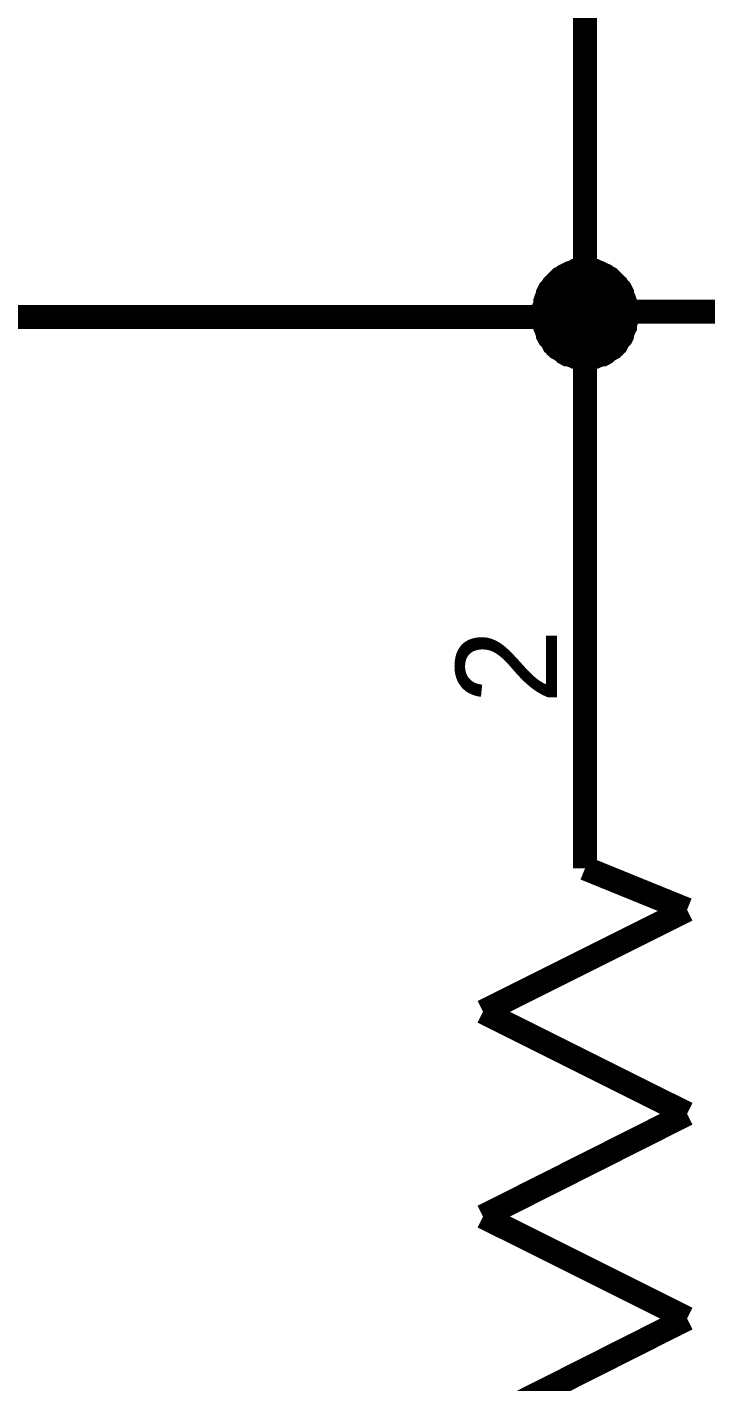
# Model space of a CAD drawing. Header units: millimetres. Extents: x 0 to 800, y 0 to 567.
# Drawn here: x 70.84 to 79.26, y 514.64 to 531.46 of the extents above; entities that cross this region are included whole.
import ezdxf

# ---------------------------------------------------------------- set-up
doc = ezdxf.new("R2010")
doc.units = ezdxf.units.MM
doc.layers.add('Sheet', color=255, linetype='Continuous')

msp = doc.modelspace()

# ---------------------------------------------------------------- linework, layer by layer
at = {"layer": 'Sheet'}
for points, const_width in [([(45.728, 542.319), (47.946, 542.319), (47.946, 542.341), (66.481, 542.341), (66.481, 527.861), (77.759, 527.861)], 0.3), ([(77.759, 534.39), (77.759, 529.316)], 0.3), ([(77.759, 526.091), (77.759, 527.861), (77.759, 527.928), (77.759, 529.316)], 0.3), ([(77.255, 527.928), (77.255, 527.95), (77.255, 527.984), (77.266, 528.006), (77.266, 528.029), (77.266, 528.051), (77.277, 528.085), (77.288, 528.107), (77.3, 528.129), (77.3, 528.152), (77.311, 528.174), (77.322, 528.197), (77.344, 528.219), (77.356, 528.23), (77.367, 528.253), (77.389, 528.275), (77.4, 528.286), (77.423, 528.308), (77.434, 528.32), (77.456, 528.342), (77.479, 528.353), (77.501, 528.364), (77.512, 528.376), (77.535, 528.387), (77.557, 528.398), (77.58, 528.409), (77.613, 528.42), (77.636, 528.432), (77.658, 528.432), (77.68, 528.432), (77.703, 528.443), (77.736, 528.443), (77.759, 528.443)], 0.3), ([(77.255, 527.928), (77.255, 527.95), (77.255, 527.984), (77.266, 528.006), (77.266, 528.029), (77.266, 528.051), (77.277, 528.085), (77.288, 528.107), (77.3, 528.129), (77.3, 528.152), (77.311, 528.174), (77.322, 528.197), (77.344, 528.219), (77.356, 528.23), (77.367, 528.253), (77.389, 528.275), (77.4, 528.286), (77.423, 528.308), (77.434, 528.32), (77.456, 528.342), (77.479, 528.353), (77.501, 528.364), (77.512, 528.376), (77.535, 528.387), (77.557, 528.398), (77.58, 528.409), (77.613, 528.42), (77.636, 528.432), (77.658, 528.432), (77.68, 528.432), (77.703, 528.443), (77.736, 528.443), (77.759, 528.443)], 0.3), ([(77.255, 527.928), (77.255, 527.95), (77.255, 527.984), (77.266, 528.006), (77.266, 528.029), (77.266, 528.051), (77.277, 528.085), (77.288, 528.107), (77.3, 528.129), (77.3, 528.152), (77.311, 528.174), (77.322, 528.197), (77.344, 528.219), (77.356, 528.23), (77.367, 528.253), (77.389, 528.275), (77.4, 528.286), (77.423, 528.308), (77.434, 528.32), (77.456, 528.342), (77.479, 528.353), (77.501, 528.364), (77.512, 528.376), (77.535, 528.387), (77.557, 528.398), (77.58, 528.409), (77.613, 528.42), (77.636, 528.432), (77.658, 528.432), (77.68, 528.432), (77.703, 528.443), (77.736, 528.443), (77.759, 528.443)], 0.3), ([(77.255, 527.928), (77.255, 527.95), (77.255, 527.984), (77.266, 528.006), (77.266, 528.029), (77.266, 528.051), (77.277, 528.085), (77.288, 528.107), (77.3, 528.129), (77.3, 528.152), (77.311, 528.174), (77.322, 528.197), (77.344, 528.219), (77.356, 528.23), (77.367, 528.253), (77.389, 528.275), (77.4, 528.286), (77.423, 528.308), (77.434, 528.32), (77.456, 528.342), (77.479, 528.353), (77.501, 528.364), (77.512, 528.376), (77.535, 528.387), (77.557, 528.398), (77.58, 528.409), (77.613, 528.42), (77.636, 528.432), (77.658, 528.432), (77.68, 528.432), (77.703, 528.443), (77.736, 528.443), (77.759, 528.443)], 0.3), ([(77.759, 528.443), (77.759, 528.443)], 0.3), ([(77.759, 528.443), (77.781, 528.443), (77.815, 528.443), (77.837, 528.432), (77.86, 528.432), (77.882, 528.432), (77.904, 528.42), (77.938, 528.409), (77.96, 528.398), (77.983, 528.387), (78.005, 528.376), (78.016, 528.364), (78.039, 528.353), (78.061, 528.342), (78.084, 528.32), (78.095, 528.308), (78.117, 528.286), (78.128, 528.275), (78.151, 528.253), (78.162, 528.23), (78.173, 528.219), (78.196, 528.197), (78.207, 528.174), (78.218, 528.152), (78.218, 528.129), (78.229, 528.107), (78.24, 528.085), (78.252, 528.051), (78.252, 528.029), (78.252, 528.006), (78.263, 527.984), (78.263, 527.95), (78.263, 527.928)], 0.3), ([(77.759, 528.443), (77.759, 528.443)], 0.3), ([(77.759, 528.443), (77.781, 528.443), (77.815, 528.443), (77.837, 528.432), (77.86, 528.432), (77.882, 528.432), (77.904, 528.42), (77.938, 528.409), (77.96, 528.398), (77.983, 528.387), (78.005, 528.376), (78.016, 528.364), (78.039, 528.353), (78.061, 528.342), (78.084, 528.32), (78.095, 528.308), (78.117, 528.286), (78.128, 528.275), (78.151, 528.253), (78.162, 528.23), (78.173, 528.219), (78.196, 528.197), (78.207, 528.174), (78.218, 528.152), (78.218, 528.129), (78.229, 528.107), (78.24, 528.085), (78.252, 528.051), (78.252, 528.029), (78.252, 528.006), (78.263, 527.984), (78.263, 527.95), (78.263, 527.928)], 0.3), ([(77.759, 528.443), (77.759, 528.443)], 0.3), ([(77.759, 528.443), (77.781, 528.443), (77.815, 528.443), (77.837, 528.432), (77.86, 528.432), (77.882, 528.432), (77.904, 528.42), (77.938, 528.409), (77.96, 528.398), (77.983, 528.387), (78.005, 528.376), (78.016, 528.364), (78.039, 528.353), (78.061, 528.342), (78.084, 528.32), (78.095, 528.308), (78.117, 528.286), (78.128, 528.275), (78.151, 528.253), (78.162, 528.23), (78.173, 528.219), (78.196, 528.197), (78.207, 528.174), (78.218, 528.152), (78.218, 528.129), (78.229, 528.107), (78.24, 528.085), (78.252, 528.051), (78.252, 528.029), (78.252, 528.006), (78.263, 527.984), (78.263, 527.95), (78.263, 527.928)], 0.3), ([(77.759, 528.443), (77.759, 528.443)], 0.3), ([(77.759, 528.443), (77.781, 528.443), (77.815, 528.443), (77.837, 528.432), (77.86, 528.432), (77.882, 528.432), (77.904, 528.42), (77.938, 528.409), (77.96, 528.398), (77.983, 528.387), (78.005, 528.376), (78.016, 528.364), (78.039, 528.353), (78.061, 528.342), (78.084, 528.32), (78.095, 528.308), (78.117, 528.286), (78.128, 528.275), (78.151, 528.253), (78.162, 528.23), (78.173, 528.219), (78.196, 528.197), (78.207, 528.174), (78.218, 528.152), (78.218, 528.129), (78.229, 528.107), (78.24, 528.085), (78.252, 528.051), (78.252, 528.029), (78.252, 528.006), (78.263, 527.984), (78.263, 527.95), (78.263, 527.928)], 0.3), ([(77.255, 527.861), (77.255, 527.883), (77.255, 527.917), (77.266, 527.939), (77.266, 527.961), (77.266, 527.984), (77.277, 528.017), (77.288, 528.04), (77.3, 528.062), (77.3, 528.085), (77.311, 528.107), (77.322, 528.129), (77.344, 528.152), (77.356, 528.163), (77.367, 528.185), (77.389, 528.208), (77.4, 528.219), (77.423, 528.241), (77.434, 528.253), (77.456, 528.275), (77.479, 528.286), (77.501, 528.297), (77.512, 528.308), (77.535, 528.32), (77.557, 528.331), (77.58, 528.342), (77.613, 528.353), (77.636, 528.364), (77.658, 528.364), (77.68, 528.364), (77.703, 528.376), (77.736, 528.376), (77.759, 528.376)], 0.3), ([(77.255, 527.861), (77.255, 527.883), (77.255, 527.917), (77.266, 527.939), (77.266, 527.961), (77.266, 527.984), (77.277, 528.017), (77.288, 528.04), (77.3, 528.062), (77.3, 528.085), (77.311, 528.107), (77.322, 528.129), (77.344, 528.152), (77.356, 528.163), (77.367, 528.185), (77.389, 528.208), (77.4, 528.219), (77.423, 528.241), (77.434, 528.253), (77.456, 528.275), (77.479, 528.286), (77.501, 528.297), (77.512, 528.308), (77.535, 528.32), (77.557, 528.331), (77.58, 528.342), (77.613, 528.353), (77.636, 528.364), (77.658, 528.364), (77.68, 528.364), (77.703, 528.376), (77.736, 528.376), (77.759, 528.376)], 0.3), ([(77.255, 527.861), (77.255, 527.883), (77.255, 527.917), (77.266, 527.939), (77.266, 527.961), (77.266, 527.984), (77.277, 528.017), (77.288, 528.04), (77.3, 528.062), (77.3, 528.085), (77.311, 528.107), (77.322, 528.129), (77.344, 528.152), (77.356, 528.163), (77.367, 528.185), (77.389, 528.208), (77.4, 528.219), (77.423, 528.241), (77.434, 528.253), (77.456, 528.275), (77.479, 528.286), (77.501, 528.297), (77.512, 528.308), (77.535, 528.32), (77.557, 528.331), (77.58, 528.342), (77.613, 528.353), (77.636, 528.364), (77.658, 528.364), (77.68, 528.364), (77.703, 528.376), (77.736, 528.376), (77.759, 528.376)], 0.3), ([(77.255, 527.861), (77.255, 527.883), (77.255, 527.917), (77.266, 527.939), (77.266, 527.961), (77.266, 527.984), (77.277, 528.017), (77.288, 528.04), (77.3, 528.062), (77.3, 528.085), (77.311, 528.107), (77.322, 528.129), (77.344, 528.152), (77.356, 528.163), (77.367, 528.185), (77.389, 528.208), (77.4, 528.219), (77.423, 528.241), (77.434, 528.253), (77.456, 528.275), (77.479, 528.286), (77.501, 528.297), (77.512, 528.308), (77.535, 528.32), (77.557, 528.331), (77.58, 528.342), (77.613, 528.353), (77.636, 528.364), (77.658, 528.364), (77.68, 528.364), (77.703, 528.376), (77.736, 528.376), (77.759, 528.376)], 0.3), ([(77.255, 527.928), (77.255, 527.95), (77.255, 527.984), (77.266, 528.006), (77.266, 528.029), (77.266, 528.051), (77.277, 528.085), (77.288, 528.107), (77.3, 528.129), (77.3, 528.152), (77.311, 528.174), (77.322, 528.197), (77.344, 528.219), (77.356, 528.23), (77.367, 528.253), (77.389, 528.275), (77.4, 528.286), (77.423, 528.308), (77.434, 528.32), (77.456, 528.342), (77.479, 528.353), (77.501, 528.364), (77.512, 528.376), (77.535, 528.387), (77.557, 528.398), (77.58, 528.409), (77.613, 528.42), (77.636, 528.432), (77.658, 528.432), (77.68, 528.432), (77.703, 528.443), (77.736, 528.443), (77.759, 528.443)], 0.0991), ([(77.255, 527.928), (77.255, 527.95), (77.255, 527.984), (77.266, 528.006), (77.266, 528.029), (77.266, 528.051), (77.277, 528.085), (77.288, 528.107), (77.3, 528.129), (77.3, 528.152), (77.311, 528.174), (77.322, 528.197), (77.344, 528.219), (77.356, 528.23), (77.367, 528.253), (77.389, 528.275), (77.4, 528.286), (77.423, 528.308), (77.434, 528.32), (77.456, 528.342), (77.479, 528.353), (77.501, 528.364), (77.512, 528.376), (77.535, 528.387), (77.557, 528.398), (77.58, 528.409), (77.613, 528.42), (77.636, 528.432), (77.658, 528.432), (77.68, 528.432), (77.703, 528.443), (77.736, 528.443), (77.759, 528.443)], 0.0991), ([(77.255, 527.928), (77.255, 527.95), (77.255, 527.984), (77.266, 528.006), (77.266, 528.029), (77.266, 528.051), (77.277, 528.085), (77.288, 528.107), (77.3, 528.129), (77.3, 528.152), (77.311, 528.174), (77.322, 528.197), (77.344, 528.219), (77.356, 528.23), (77.367, 528.253), (77.389, 528.275), (77.4, 528.286), (77.423, 528.308), (77.434, 528.32), (77.456, 528.342), (77.479, 528.353), (77.501, 528.364), (77.512, 528.376), (77.535, 528.387), (77.557, 528.398), (77.58, 528.409), (77.613, 528.42), (77.636, 528.432), (77.658, 528.432), (77.68, 528.432), (77.703, 528.443), (77.736, 528.443), (77.759, 528.443)], 0.0991), ([(77.255, 527.928), (77.255, 527.95), (77.255, 527.984), (77.266, 528.006), (77.266, 528.029), (77.266, 528.051), (77.277, 528.085), (77.288, 528.107), (77.3, 528.129), (77.3, 528.152), (77.311, 528.174), (77.322, 528.197), (77.344, 528.219), (77.356, 528.23), (77.367, 528.253), (77.389, 528.275), (77.4, 528.286), (77.423, 528.308), (77.434, 528.32), (77.456, 528.342), (77.479, 528.353), (77.501, 528.364), (77.512, 528.376), (77.535, 528.387), (77.557, 528.398), (77.58, 528.409), (77.613, 528.42), (77.636, 528.432), (77.658, 528.432), (77.68, 528.432), (77.703, 528.443), (77.736, 528.443), (77.759, 528.443)], 0.0991), ([(77.255, 527.861), (77.255, 527.883), (77.255, 527.917), (77.266, 527.939), (77.266, 527.961), (77.266, 527.984), (77.277, 528.017), (77.288, 528.04), (77.3, 528.062), (77.3, 528.085), (77.311, 528.107), (77.322, 528.129), (77.344, 528.152), (77.356, 528.163), (77.367, 528.185), (77.389, 528.208), (77.4, 528.219), (77.423, 528.241), (77.434, 528.253), (77.456, 528.275), (77.479, 528.286), (77.501, 528.297), (77.512, 528.308), (77.535, 528.32), (77.557, 528.331), (77.58, 528.342), (77.613, 528.353), (77.636, 528.364), (77.658, 528.364), (77.68, 528.364), (77.703, 528.376), (77.736, 528.376), (77.759, 528.376)], 0.0991), ([(77.255, 527.861), (77.255, 527.883), (77.255, 527.917), (77.266, 527.939), (77.266, 527.961), (77.266, 527.984), (77.277, 528.017), (77.288, 528.04), (77.3, 528.062), (77.3, 528.085), (77.311, 528.107), (77.322, 528.129), (77.344, 528.152), (77.356, 528.163), (77.367, 528.185), (77.389, 528.208), (77.4, 528.219), (77.423, 528.241), (77.434, 528.253), (77.456, 528.275), (77.479, 528.286), (77.501, 528.297), (77.512, 528.308), (77.535, 528.32), (77.557, 528.331), (77.58, 528.342), (77.613, 528.353), (77.636, 528.364), (77.658, 528.364), (77.68, 528.364), (77.703, 528.376), (77.736, 528.376), (77.759, 528.376)], 0.0991), ([(77.255, 527.861), (77.255, 527.883), (77.255, 527.917), (77.266, 527.939), (77.266, 527.961), (77.266, 527.984), (77.277, 528.017), (77.288, 528.04), (77.3, 528.062), (77.3, 528.085), (77.311, 528.107), (77.322, 528.129), (77.344, 528.152), (77.356, 528.163), (77.367, 528.185), (77.389, 528.208), (77.4, 528.219), (77.423, 528.241), (77.434, 528.253), (77.456, 528.275), (77.479, 528.286), (77.501, 528.297), (77.512, 528.308), (77.535, 528.32), (77.557, 528.331), (77.58, 528.342), (77.613, 528.353), (77.636, 528.364), (77.658, 528.364), (77.68, 528.364), (77.703, 528.376), (77.736, 528.376), (77.759, 528.376)], 0.0991), ([(77.255, 527.861), (77.255, 527.883), (77.255, 527.917), (77.266, 527.939), (77.266, 527.961), (77.266, 527.984), (77.277, 528.017), (77.288, 528.04), (77.3, 528.062), (77.3, 528.085), (77.311, 528.107), (77.322, 528.129), (77.344, 528.152), (77.356, 528.163), (77.367, 528.185), (77.389, 528.208), (77.4, 528.219), (77.423, 528.241), (77.434, 528.253), (77.456, 528.275), (77.479, 528.286), (77.501, 528.297), (77.512, 528.308), (77.535, 528.32), (77.557, 528.331), (77.58, 528.342), (77.613, 528.353), (77.636, 528.364), (77.658, 528.364), (77.68, 528.364), (77.703, 528.376), (77.736, 528.376), (77.759, 528.376)], 0.0991), ([(77.759, 528.376), (77.759, 528.376)], 0.3), ([(77.759, 528.376), (77.781, 528.376), (77.815, 528.376), (77.837, 528.364), (77.86, 528.364), (77.882, 528.364), (77.904, 528.353), (77.938, 528.342), (77.96, 528.331), (77.983, 528.32), (78.005, 528.308), (78.016, 528.297), (78.039, 528.286), (78.061, 528.275), (78.084, 528.253), (78.095, 528.241), (78.117, 528.219), (78.128, 528.208), (78.151, 528.185), (78.162, 528.163), (78.173, 528.152), (78.196, 528.129), (78.207, 528.107), (78.218, 528.085), (78.218, 528.062), (78.229, 528.04), (78.24, 528.017), (78.252, 527.984), (78.252, 527.961), (78.252, 527.939), (78.263, 527.917), (78.263, 527.883), (78.263, 527.861)], 0.3), ([(77.759, 528.376), (77.759, 528.376)], 0.3), ([(77.759, 528.376), (77.781, 528.376), (77.815, 528.376), (77.837, 528.364), (77.86, 528.364), (77.882, 528.364), (77.904, 528.353), (77.938, 528.342), (77.96, 528.331), (77.983, 528.32), (78.005, 528.308), (78.016, 528.297), (78.039, 528.286), (78.061, 528.275), (78.084, 528.253), (78.095, 528.241), (78.117, 528.219), (78.128, 528.208), (78.151, 528.185), (78.162, 528.163), (78.173, 528.152), (78.196, 528.129), (78.207, 528.107), (78.218, 528.085), (78.218, 528.062), (78.229, 528.04), (78.24, 528.017), (78.252, 527.984), (78.252, 527.961), (78.252, 527.939), (78.263, 527.917), (78.263, 527.883), (78.263, 527.861)], 0.3), ([(77.759, 528.376), (77.759, 528.376)], 0.3), ([(77.759, 528.376), (77.781, 528.376), (77.815, 528.376), (77.837, 528.364), (77.86, 528.364), (77.882, 528.364), (77.904, 528.353), (77.938, 528.342), (77.96, 528.331), (77.983, 528.32), (78.005, 528.308), (78.016, 528.297), (78.039, 528.286), (78.061, 528.275), (78.084, 528.253), (78.095, 528.241), (78.117, 528.219), (78.128, 528.208), (78.151, 528.185), (78.162, 528.163), (78.173, 528.152), (78.196, 528.129), (78.207, 528.107), (78.218, 528.085), (78.218, 528.062), (78.229, 528.04), (78.24, 528.017), (78.252, 527.984), (78.252, 527.961), (78.252, 527.939), (78.263, 527.917), (78.263, 527.883), (78.263, 527.861)], 0.3), ([(77.759, 528.376), (77.759, 528.376)], 0.3), ([(77.759, 528.376), (77.781, 528.376), (77.815, 528.376), (77.837, 528.364), (77.86, 528.364), (77.882, 528.364), (77.904, 528.353), (77.938, 528.342), (77.96, 528.331), (77.983, 528.32), (78.005, 528.308), (78.016, 528.297), (78.039, 528.286), (78.061, 528.275), (78.084, 528.253), (78.095, 528.241), (78.117, 528.219), (78.128, 528.208), (78.151, 528.185), (78.162, 528.163), (78.173, 528.152), (78.196, 528.129), (78.207, 528.107), (78.218, 528.085), (78.218, 528.062), (78.229, 528.04), (78.24, 528.017), (78.252, 527.984), (78.252, 527.961), (78.252, 527.939), (78.263, 527.917), (78.263, 527.883), (78.263, 527.861)], 0.3), ([(77.759, 528.443), (77.759, 528.443)], 0.0991), ([(77.759, 528.443), (77.781, 528.443), (77.815, 528.443), (77.837, 528.432), (77.86, 528.432), (77.882, 528.432), (77.904, 528.42), (77.938, 528.409), (77.96, 528.398), (77.983, 528.387), (78.005, 528.376), (78.016, 528.364), (78.039, 528.353), (78.061, 528.342), (78.084, 528.32), (78.095, 528.308), (78.117, 528.286), (78.128, 528.275), (78.151, 528.253), (78.162, 528.23), (78.173, 528.219), (78.196, 528.197), (78.207, 528.174), (78.218, 528.152), (78.218, 528.129), (78.229, 528.107), (78.24, 528.085), (78.252, 528.051), (78.252, 528.029), (78.252, 528.006), (78.263, 527.984), (78.263, 527.95), (78.263, 527.928)], 0.0991), ([(77.759, 528.443), (77.759, 528.443)], 0.0991), ([(77.759, 528.443), (77.781, 528.443), (77.815, 528.443), (77.837, 528.432), (77.86, 528.432), (77.882, 528.432), (77.904, 528.42), (77.938, 528.409), (77.96, 528.398), (77.983, 528.387), (78.005, 528.376), (78.016, 528.364), (78.039, 528.353), (78.061, 528.342), (78.084, 528.32), (78.095, 528.308), (78.117, 528.286), (78.128, 528.275), (78.151, 528.253), (78.162, 528.23), (78.173, 528.219), (78.196, 528.197), (78.207, 528.174), (78.218, 528.152), (78.218, 528.129), (78.229, 528.107), (78.24, 528.085), (78.252, 528.051), (78.252, 528.029), (78.252, 528.006), (78.263, 527.984), (78.263, 527.95), (78.263, 527.928)], 0.0991), ([(77.759, 528.443), (77.759, 528.443)], 0.0991), ([(77.759, 528.443), (77.781, 528.443), (77.815, 528.443), (77.837, 528.432), (77.86, 528.432), (77.882, 528.432), (77.904, 528.42), (77.938, 528.409), (77.96, 528.398), (77.983, 528.387), (78.005, 528.376), (78.016, 528.364), (78.039, 528.353), (78.061, 528.342), (78.084, 528.32), (78.095, 528.308), (78.117, 528.286), (78.128, 528.275), (78.151, 528.253), (78.162, 528.23), (78.173, 528.219), (78.196, 528.197), (78.207, 528.174), (78.218, 528.152), (78.218, 528.129), (78.229, 528.107), (78.24, 528.085), (78.252, 528.051), (78.252, 528.029), (78.252, 528.006), (78.263, 527.984), (78.263, 527.95), (78.263, 527.928)], 0.0991), ([(77.759, 528.443), (77.759, 528.443)], 0.0991), ([(77.759, 528.443), (77.781, 528.443), (77.815, 528.443), (77.837, 528.432), (77.86, 528.432), (77.882, 528.432), (77.904, 528.42), (77.938, 528.409), (77.96, 528.398), (77.983, 528.387), (78.005, 528.376), (78.016, 528.364), (78.039, 528.353), (78.061, 528.342), (78.084, 528.32), (78.095, 528.308), (78.117, 528.286), (78.128, 528.275), (78.151, 528.253), (78.162, 528.23), (78.173, 528.219), (78.196, 528.197), (78.207, 528.174), (78.218, 528.152), (78.218, 528.129), (78.229, 528.107), (78.24, 528.085), (78.252, 528.051), (78.252, 528.029), (78.252, 528.006), (78.263, 527.984), (78.263, 527.95), (78.263, 527.928)], 0.0991), ([(77.759, 528.376), (77.759, 528.376)], 0.0991), ([(77.759, 528.376), (77.781, 528.376), (77.815, 528.376), (77.837, 528.364), (77.86, 528.364), (77.882, 528.364), (77.904, 528.353), (77.938, 528.342), (77.96, 528.331), (77.983, 528.32), (78.005, 528.308), (78.016, 528.297), (78.039, 528.286), (78.061, 528.275), (78.084, 528.253), (78.095, 528.241), (78.117, 528.219), (78.128, 528.208), (78.151, 528.185), (78.162, 528.163), (78.173, 528.152), (78.196, 528.129), (78.207, 528.107), (78.218, 528.085), (78.218, 528.062), (78.229, 528.04), (78.24, 528.017), (78.252, 527.984), (78.252, 527.961), (78.252, 527.939), (78.263, 527.917), (78.263, 527.883), (78.263, 527.861)], 0.0991), ([(77.759, 528.376), (77.759, 528.376)], 0.0991), ([(77.759, 528.376), (77.781, 528.376), (77.815, 528.376), (77.837, 528.364), (77.86, 528.364), (77.882, 528.364), (77.904, 528.353), (77.938, 528.342), (77.96, 528.331), (77.983, 528.32), (78.005, 528.308), (78.016, 528.297), (78.039, 528.286), (78.061, 528.275), (78.084, 528.253), (78.095, 528.241), (78.117, 528.219), (78.128, 528.208), (78.151, 528.185), (78.162, 528.163), (78.173, 528.152), (78.196, 528.129), (78.207, 528.107), (78.218, 528.085), (78.218, 528.062), (78.229, 528.04), (78.24, 528.017), (78.252, 527.984), (78.252, 527.961), (78.252, 527.939), (78.263, 527.917), (78.263, 527.883), (78.263, 527.861)], 0.0991), ([(77.759, 528.376), (77.759, 528.376)], 0.0991), ([(77.759, 528.376), (77.781, 528.376), (77.815, 528.376), (77.837, 528.364), (77.86, 528.364), (77.882, 528.364), (77.904, 528.353), (77.938, 528.342), (77.96, 528.331), (77.983, 528.32), (78.005, 528.308), (78.016, 528.297), (78.039, 528.286), (78.061, 528.275), (78.084, 528.253), (78.095, 528.241), (78.117, 528.219), (78.128, 528.208), (78.151, 528.185), (78.162, 528.163), (78.173, 528.152), (78.196, 528.129), (78.207, 528.107), (78.218, 528.085), (78.218, 528.062), (78.229, 528.04), (78.24, 528.017), (78.252, 527.984), (78.252, 527.961), (78.252, 527.939), (78.263, 527.917), (78.263, 527.883), (78.263, 527.861)], 0.0991), ([(77.759, 528.376), (77.759, 528.376)], 0.0991), ([(77.759, 528.376), (77.781, 528.376), (77.815, 528.376), (77.837, 528.364), (77.86, 528.364), (77.882, 528.364), (77.904, 528.353), (77.938, 528.342), (77.96, 528.331), (77.983, 528.32), (78.005, 528.308), (78.016, 528.297), (78.039, 528.286), (78.061, 528.275), (78.084, 528.253), (78.095, 528.241), (78.117, 528.219), (78.128, 528.208), (78.151, 528.185), (78.162, 528.163), (78.173, 528.152), (78.196, 528.129), (78.207, 528.107), (78.218, 528.085), (78.218, 528.062), (78.229, 528.04), (78.24, 528.017), (78.252, 527.984), (78.252, 527.961), (78.252, 527.939), (78.263, 527.917), (78.263, 527.883), (78.263, 527.861)], 0.0991), ([(77.759, 527.424), (77.736, 527.424), (77.703, 527.424), (77.68, 527.435), (77.658, 527.435), (77.636, 527.435), (77.613, 527.446), (77.58, 527.457), (77.557, 527.469), (77.535, 527.469), (77.512, 527.48), (77.501, 527.491), (77.479, 527.513), (77.456, 527.525), (77.434, 527.536), (77.423, 527.558), (77.4, 527.569), (77.389, 527.592), (77.367, 527.603), (77.356, 527.625), (77.344, 527.648), (77.322, 527.67), (77.311, 527.681), (77.3, 527.704), (77.3, 527.726), (77.288, 527.749), (77.277, 527.782), (77.266, 527.805), (77.266, 527.827), (77.266, 527.849), (77.255, 527.872), (77.255, 527.905), (77.255, 527.928)], 0.3), ([(77.255, 527.928), (77.255, 527.928)], 0.3), ([(77.759, 527.424), (77.736, 527.424), (77.703, 527.424), (77.68, 527.435), (77.658, 527.435), (77.636, 527.435), (77.613, 527.446), (77.58, 527.457), (77.557, 527.469), (77.535, 527.469), (77.512, 527.48), (77.501, 527.491), (77.479, 527.513), (77.456, 527.525), (77.434, 527.536), (77.423, 527.558), (77.4, 527.569), (77.389, 527.592), (77.367, 527.603), (77.356, 527.625), (77.344, 527.648), (77.322, 527.67), (77.311, 527.681), (77.3, 527.704), (77.3, 527.726), (77.288, 527.749), (77.277, 527.782), (77.266, 527.805), (77.266, 527.827), (77.266, 527.849), (77.255, 527.872), (77.255, 527.905), (77.255, 527.928)], 0.3), ([(77.255, 527.928), (77.255, 527.928)], 0.3), ([(77.759, 527.424), (77.736, 527.424), (77.703, 527.424), (77.68, 527.435), (77.658, 527.435), (77.636, 527.435), (77.613, 527.446), (77.58, 527.457), (77.557, 527.469), (77.535, 527.469), (77.512, 527.48), (77.501, 527.491), (77.479, 527.513), (77.456, 527.525), (77.434, 527.536), (77.423, 527.558), (77.4, 527.569), (77.389, 527.592), (77.367, 527.603), (77.356, 527.625), (77.344, 527.648), (77.322, 527.67), (77.311, 527.681), (77.3, 527.704), (77.3, 527.726), (77.288, 527.749), (77.277, 527.782), (77.266, 527.805), (77.266, 527.827), (77.266, 527.849), (77.255, 527.872), (77.255, 527.905), (77.255, 527.928)], 0.3), ([(77.255, 527.928), (77.255, 527.928)], 0.3), ([(77.759, 527.424), (77.736, 527.424), (77.703, 527.424), (77.68, 527.435), (77.658, 527.435), (77.636, 527.435), (77.613, 527.446), (77.58, 527.457), (77.557, 527.469), (77.535, 527.469), (77.512, 527.48), (77.501, 527.491), (77.479, 527.513), (77.456, 527.525), (77.434, 527.536), (77.423, 527.558), (77.4, 527.569), (77.389, 527.592), (77.367, 527.603), (77.356, 527.625), (77.344, 527.648), (77.322, 527.67), (77.311, 527.681), (77.3, 527.704), (77.3, 527.726), (77.288, 527.749), (77.277, 527.782), (77.266, 527.805), (77.266, 527.827), (77.266, 527.849), (77.255, 527.872), (77.255, 527.905), (77.255, 527.928)], 0.3), ([(77.255, 527.928), (77.255, 527.928)], 0.3), ([(99.71, 519.147), (99.71, 519.17), (83.829, 519.17), (83.829, 527.928), (77.759, 527.928)], 0.3), ([(78.263, 527.928), (78.263, 527.905), (78.263, 527.872), (78.252, 527.849), (78.252, 527.827), (78.252, 527.805), (78.24, 527.782), (78.229, 527.749), (78.218, 527.726), (78.218, 527.704), (78.207, 527.681), (78.196, 527.67), (78.173, 527.648), (78.162, 527.625), (78.151, 527.603), (78.128, 527.592), (78.117, 527.569), (78.095, 527.558), (78.084, 527.536), (78.061, 527.525), (78.039, 527.513), (78.016, 527.491), (78.005, 527.48), (77.983, 527.469), (77.96, 527.469), (77.938, 527.457), (77.904, 527.446), (77.882, 527.435), (77.86, 527.435), (77.837, 527.435), (77.815, 527.424), (77.781, 527.424), (77.759, 527.424)], 0.3), ([(78.263, 527.928), (78.263, 527.905), (78.263, 527.872), (78.252, 527.849), (78.252, 527.827), (78.252, 527.805), (78.24, 527.782), (78.229, 527.749), (78.218, 527.726), (78.218, 527.704), (78.207, 527.681), (78.196, 527.67), (78.173, 527.648), (78.162, 527.625), (78.151, 527.603), (78.128, 527.592), (78.117, 527.569), (78.095, 527.558), (78.084, 527.536), (78.061, 527.525), (78.039, 527.513), (78.016, 527.491), (78.005, 527.48), (77.983, 527.469), (77.96, 527.469), (77.938, 527.457), (77.904, 527.446), (77.882, 527.435), (77.86, 527.435), (77.837, 527.435), (77.815, 527.424), (77.781, 527.424), (77.759, 527.424)], 0.3), ([(78.263, 527.928), (78.263, 527.905), (78.263, 527.872), (78.252, 527.849), (78.252, 527.827), (78.252, 527.805), (78.24, 527.782), (78.229, 527.749), (78.218, 527.726), (78.218, 527.704), (78.207, 527.681), (78.196, 527.67), (78.173, 527.648), (78.162, 527.625), (78.151, 527.603), (78.128, 527.592), (78.117, 527.569), (78.095, 527.558), (78.084, 527.536), (78.061, 527.525), (78.039, 527.513), (78.016, 527.491), (78.005, 527.48), (77.983, 527.469), (77.96, 527.469), (77.938, 527.457), (77.904, 527.446), (77.882, 527.435), (77.86, 527.435), (77.837, 527.435), (77.815, 527.424), (77.781, 527.424), (77.759, 527.424)], 0.3), ([(78.263, 527.928), (78.263, 527.905), (78.263, 527.872), (78.252, 527.849), (78.252, 527.827), (78.252, 527.805), (78.24, 527.782), (78.229, 527.749), (78.218, 527.726), (78.218, 527.704), (78.207, 527.681), (78.196, 527.67), (78.173, 527.648), (78.162, 527.625), (78.151, 527.603), (78.128, 527.592), (78.117, 527.569), (78.095, 527.558), (78.084, 527.536), (78.061, 527.525), (78.039, 527.513), (78.016, 527.491), (78.005, 527.48), (77.983, 527.469), (77.96, 527.469), (77.938, 527.457), (77.904, 527.446), (77.882, 527.435), (77.86, 527.435), (77.837, 527.435), (77.815, 527.424), (77.781, 527.424), (77.759, 527.424)], 0.3), ([(78.263, 527.928), (78.263, 527.928), (78.263, 527.928), (78.263, 527.928), (78.263, 527.928), (78.263, 527.928), (78.263, 527.928), (78.263, 527.928), (78.263, 527.928), (78.263, 527.928), (78.263, 527.928), (78.263, 527.928), (78.263, 527.928), (78.263, 527.928), (78.263, 527.928), (78.263, 527.928), (78.263, 527.928), (78.263, 527.928), (78.263, 527.928), (78.263, 527.928), (78.263, 527.928), (78.263, 527.928), (78.263, 527.928), (78.263, 527.928), (78.263, 527.928), (78.263, 527.928), (78.263, 527.928), (78.263, 527.928), (78.263, 527.928), (78.263, 527.928), (78.263, 527.928), (78.263, 527.928), (78.263, 527.928)], 0.3), ([(78.263, 527.928), (78.263, 527.928)], 0.3), ([(78.263, 527.928), (78.263, 527.928), (78.263, 527.928), (78.263, 527.928), (78.263, 527.928), (78.263, 527.928), (78.263, 527.928), (78.263, 527.928), (78.263, 527.928), (78.263, 527.928), (78.263, 527.928), (78.263, 527.928), (78.263, 527.928), (78.263, 527.928), (78.263, 527.928), (78.263, 527.928), (78.263, 527.928), (78.263, 527.928), (78.263, 527.928), (78.263, 527.928), (78.263, 527.928), (78.263, 527.928), (78.263, 527.928), (78.263, 527.928), (78.263, 527.928), (78.263, 527.928), (78.263, 527.928), (78.263, 527.928), (78.263, 527.928), (78.263, 527.928), (78.263, 527.928), (78.263, 527.928), (78.263, 527.928)], 0.3), ([(78.263, 527.928), (78.263, 527.928)], 0.3), ([(78.263, 527.928), (78.263, 527.928), (78.263, 527.928), (78.263, 527.928), (78.263, 527.928), (78.263, 527.928), (78.263, 527.928), (78.263, 527.928), (78.263, 527.928), (78.263, 527.928), (78.263, 527.928), (78.263, 527.928), (78.263, 527.928), (78.263, 527.928), (78.263, 527.928), (78.263, 527.928), (78.263, 527.928), (78.263, 527.928), (78.263, 527.928), (78.263, 527.928), (78.263, 527.928), (78.263, 527.928), (78.263, 527.928), (78.263, 527.928), (78.263, 527.928), (78.263, 527.928), (78.263, 527.928), (78.263, 527.928), (78.263, 527.928), (78.263, 527.928), (78.263, 527.928), (78.263, 527.928), (78.263, 527.928)], 0.3), ([(78.263, 527.928), (78.263, 527.928)], 0.3), ([(78.263, 527.928), (78.263, 527.928), (78.263, 527.928), (78.263, 527.928), (78.263, 527.928), (78.263, 527.928), (78.263, 527.928), (78.263, 527.928), (78.263, 527.928), (78.263, 527.928), (78.263, 527.928), (78.263, 527.928), (78.263, 527.928), (78.263, 527.928), (78.263, 527.928), (78.263, 527.928), (78.263, 527.928), (78.263, 527.928), (78.263, 527.928), (78.263, 527.928), (78.263, 527.928), (78.263, 527.928), (78.263, 527.928), (78.263, 527.928), (78.263, 527.928), (78.263, 527.928), (78.263, 527.928), (78.263, 527.928), (78.263, 527.928), (78.263, 527.928), (78.263, 527.928), (78.263, 527.928), (78.263, 527.928)], 0.3), ([(78.263, 527.928), (78.263, 527.928)], 0.3), ([(77.759, 527.357), (77.736, 527.357), (77.703, 527.357), (77.68, 527.368), (77.658, 527.368), (77.636, 527.368), (77.613, 527.379), (77.58, 527.39), (77.557, 527.401), (77.535, 527.401), (77.512, 527.413), (77.501, 527.424), (77.479, 527.446), (77.456, 527.457), (77.434, 527.469), (77.423, 527.491), (77.4, 527.502), (77.389, 527.525), (77.367, 527.536), (77.356, 527.558), (77.344, 527.581), (77.322, 527.603), (77.311, 527.614), (77.3, 527.637), (77.3, 527.659), (77.288, 527.681), (77.277, 527.715), (77.266, 527.737), (77.266, 527.76), (77.266, 527.782), (77.255, 527.805), (77.255, 527.838), (77.255, 527.861)], 0.3), ([(77.255, 527.861), (77.255, 527.861)], 0.3), ([(77.759, 527.357), (77.736, 527.357), (77.703, 527.357), (77.68, 527.368), (77.658, 527.368), (77.636, 527.368), (77.613, 527.379), (77.58, 527.39), (77.557, 527.401), (77.535, 527.401), (77.512, 527.413), (77.501, 527.424), (77.479, 527.446), (77.456, 527.457), (77.434, 527.469), (77.423, 527.491), (77.4, 527.502), (77.389, 527.525), (77.367, 527.536), (77.356, 527.558), (77.344, 527.581), (77.322, 527.603), (77.311, 527.614), (77.3, 527.637), (77.3, 527.659), (77.288, 527.681), (77.277, 527.715), (77.266, 527.737), (77.266, 527.76), (77.266, 527.782), (77.255, 527.805), (77.255, 527.838), (77.255, 527.861)], 0.3), ([(77.255, 527.861), (77.255, 527.861)], 0.3), ([(77.759, 527.357), (77.736, 527.357), (77.703, 527.357), (77.68, 527.368), (77.658, 527.368), (77.636, 527.368), (77.613, 527.379), (77.58, 527.39), (77.557, 527.401), (77.535, 527.401), (77.512, 527.413), (77.501, 527.424), (77.479, 527.446), (77.456, 527.457), (77.434, 527.469), (77.423, 527.491), (77.4, 527.502), (77.389, 527.525), (77.367, 527.536), (77.356, 527.558), (77.344, 527.581), (77.322, 527.603), (77.311, 527.614), (77.3, 527.637), (77.3, 527.659), (77.288, 527.681), (77.277, 527.715), (77.266, 527.737), (77.266, 527.76), (77.266, 527.782), (77.255, 527.805), (77.255, 527.838), (77.255, 527.861)], 0.3), ([(77.255, 527.861), (77.255, 527.861)], 0.3), ([(77.759, 527.357), (77.736, 527.357), (77.703, 527.357), (77.68, 527.368), (77.658, 527.368), (77.636, 527.368), (77.613, 527.379), (77.58, 527.39), (77.557, 527.401), (77.535, 527.401), (77.512, 527.413), (77.501, 527.424), (77.479, 527.446), (77.456, 527.457), (77.434, 527.469), (77.423, 527.491), (77.4, 527.502), (77.389, 527.525), (77.367, 527.536), (77.356, 527.558), (77.344, 527.581), (77.322, 527.603), (77.311, 527.614), (77.3, 527.637), (77.3, 527.659), (77.288, 527.681), (77.277, 527.715), (77.266, 527.737), (77.266, 527.76), (77.266, 527.782), (77.255, 527.805), (77.255, 527.838), (77.255, 527.861)], 0.3), ([(77.255, 527.861), (77.255, 527.861)], 0.3), ([(77.759, 527.424), (77.736, 527.424), (77.703, 527.424), (77.68, 527.435), (77.658, 527.435), (77.636, 527.435), (77.613, 527.446), (77.58, 527.457), (77.557, 527.469), (77.535, 527.469), (77.512, 527.48), (77.501, 527.491), (77.479, 527.513), (77.456, 527.525), (77.434, 527.536), (77.423, 527.558), (77.4, 527.569), (77.389, 527.592), (77.367, 527.603), (77.356, 527.625), (77.344, 527.648), (77.322, 527.67), (77.311, 527.681), (77.3, 527.704), (77.3, 527.726), (77.288, 527.749), (77.277, 527.782), (77.266, 527.805), (77.266, 527.827), (77.266, 527.849), (77.255, 527.872), (77.255, 527.905), (77.255, 527.928)], 0.0991), ([(77.255, 527.928), (77.255, 527.928)], 0.0991), ([(77.759, 527.424), (77.736, 527.424), (77.703, 527.424), (77.68, 527.435), (77.658, 527.435), (77.636, 527.435), (77.613, 527.446), (77.58, 527.457), (77.557, 527.469), (77.535, 527.469), (77.512, 527.48), (77.501, 527.491), (77.479, 527.513), (77.456, 527.525), (77.434, 527.536), (77.423, 527.558), (77.4, 527.569), (77.389, 527.592), (77.367, 527.603), (77.356, 527.625), (77.344, 527.648), (77.322, 527.67), (77.311, 527.681), (77.3, 527.704), (77.3, 527.726), (77.288, 527.749), (77.277, 527.782), (77.266, 527.805), (77.266, 527.827), (77.266, 527.849), (77.255, 527.872), (77.255, 527.905), (77.255, 527.928)], 0.0991), ([(77.255, 527.928), (77.255, 527.928)], 0.0991), ([(77.759, 527.424), (77.736, 527.424), (77.703, 527.424), (77.68, 527.435), (77.658, 527.435), (77.636, 527.435), (77.613, 527.446), (77.58, 527.457), (77.557, 527.469), (77.535, 527.469), (77.512, 527.48), (77.501, 527.491), (77.479, 527.513), (77.456, 527.525), (77.434, 527.536), (77.423, 527.558), (77.4, 527.569), (77.389, 527.592), (77.367, 527.603), (77.356, 527.625), (77.344, 527.648), (77.322, 527.67), (77.311, 527.681), (77.3, 527.704), (77.3, 527.726), (77.288, 527.749), (77.277, 527.782), (77.266, 527.805), (77.266, 527.827), (77.266, 527.849), (77.255, 527.872), (77.255, 527.905), (77.255, 527.928)], 0.0991), ([(77.255, 527.928), (77.255, 527.928)], 0.0991), ([(77.759, 527.424), (77.736, 527.424), (77.703, 527.424), (77.68, 527.435), (77.658, 527.435), (77.636, 527.435), (77.613, 527.446), (77.58, 527.457), (77.557, 527.469), (77.535, 527.469), (77.512, 527.48), (77.501, 527.491), (77.479, 527.513), (77.456, 527.525), (77.434, 527.536), (77.423, 527.558), (77.4, 527.569), (77.389, 527.592), (77.367, 527.603), (77.356, 527.625), (77.344, 527.648), (77.322, 527.67), (77.311, 527.681), (77.3, 527.704), (77.3, 527.726), (77.288, 527.749), (77.277, 527.782), (77.266, 527.805), (77.266, 527.827), (77.266, 527.849), (77.255, 527.872), (77.255, 527.905), (77.255, 527.928)], 0.0991), ([(77.255, 527.928), (77.255, 527.928)], 0.0991), ([(77.759, 527.357), (77.736, 527.357), (77.703, 527.357), (77.68, 527.368), (77.658, 527.368), (77.636, 527.368), (77.613, 527.379), (77.58, 527.39), (77.557, 527.401), (77.535, 527.401), (77.512, 527.413), (77.501, 527.424), (77.479, 527.446), (77.456, 527.457), (77.434, 527.469), (77.423, 527.491), (77.4, 527.502), (77.389, 527.525), (77.367, 527.536), (77.356, 527.558), (77.344, 527.581), (77.322, 527.603), (77.311, 527.614), (77.3, 527.637), (77.3, 527.659), (77.288, 527.681), (77.277, 527.715), (77.266, 527.737), (77.266, 527.76), (77.266, 527.782), (77.255, 527.805), (77.255, 527.838), (77.255, 527.861)], 0.0991), ([(77.255, 527.861), (77.255, 527.861)], 0.0991), ([(77.759, 527.357), (77.736, 527.357), (77.703, 527.357), (77.68, 527.368), (77.658, 527.368), (77.636, 527.368), (77.613, 527.379), (77.58, 527.39), (77.557, 527.401), (77.535, 527.401), (77.512, 527.413), (77.501, 527.424), (77.479, 527.446), (77.456, 527.457), (77.434, 527.469), (77.423, 527.491), (77.4, 527.502), (77.389, 527.525), (77.367, 527.536), (77.356, 527.558), (77.344, 527.581), (77.322, 527.603), (77.311, 527.614), (77.3, 527.637), (77.3, 527.659), (77.288, 527.681), (77.277, 527.715), (77.266, 527.737), (77.266, 527.76), (77.266, 527.782), (77.255, 527.805), (77.255, 527.838), (77.255, 527.861)], 0.0991), ([(77.255, 527.861), (77.255, 527.861)], 0.0991), ([(77.759, 527.357), (77.736, 527.357), (77.703, 527.357), (77.68, 527.368), (77.658, 527.368), (77.636, 527.368), (77.613, 527.379), (77.58, 527.39), (77.557, 527.401), (77.535, 527.401), (77.512, 527.413), (77.501, 527.424), (77.479, 527.446), (77.456, 527.457), (77.434, 527.469), (77.423, 527.491), (77.4, 527.502), (77.389, 527.525), (77.367, 527.536), (77.356, 527.558), (77.344, 527.581), (77.322, 527.603), (77.311, 527.614), (77.3, 527.637), (77.3, 527.659), (77.288, 527.681), (77.277, 527.715), (77.266, 527.737), (77.266, 527.76), (77.266, 527.782), (77.255, 527.805), (77.255, 527.838), (77.255, 527.861)], 0.0991), ([(77.255, 527.861), (77.255, 527.861)], 0.0991), ([(77.759, 527.357), (77.736, 527.357), (77.703, 527.357), (77.68, 527.368), (77.658, 527.368), (77.636, 527.368), (77.613, 527.379), (77.58, 527.39), (77.557, 527.401), (77.535, 527.401), (77.512, 527.413), (77.501, 527.424), (77.479, 527.446), (77.456, 527.457), (77.434, 527.469), (77.423, 527.491), (77.4, 527.502), (77.389, 527.525), (77.367, 527.536), (77.356, 527.558), (77.344, 527.581), (77.322, 527.603), (77.311, 527.614), (77.3, 527.637), (77.3, 527.659), (77.288, 527.681), (77.277, 527.715), (77.266, 527.737), (77.266, 527.76), (77.266, 527.782), (77.255, 527.805), (77.255, 527.838), (77.255, 527.861)], 0.0991), ([(77.255, 527.861), (77.255, 527.861)], 0.0991), ([(78.263, 527.861), (78.263, 527.838), (78.263, 527.805), (78.252, 527.782), (78.252, 527.76), (78.252, 527.737), (78.24, 527.715), (78.229, 527.681), (78.218, 527.659), (78.218, 527.637), (78.207, 527.614), (78.196, 527.603), (78.173, 527.581), (78.162, 527.558), (78.151, 527.536), (78.128, 527.525), (78.117, 527.502), (78.095, 527.491), (78.084, 527.469), (78.061, 527.457), (78.039, 527.446), (78.016, 527.424), (78.005, 527.413), (77.983, 527.401), (77.96, 527.401), (77.938, 527.39), (77.904, 527.379), (77.882, 527.368), (77.86, 527.368), (77.837, 527.368), (77.815, 527.357), (77.781, 527.357), (77.759, 527.357)], 0.3), ([(78.263, 527.861), (78.263, 527.838), (78.263, 527.805), (78.252, 527.782), (78.252, 527.76), (78.252, 527.737), (78.24, 527.715), (78.229, 527.681), (78.218, 527.659), (78.218, 527.637), (78.207, 527.614), (78.196, 527.603), (78.173, 527.581), (78.162, 527.558), (78.151, 527.536), (78.128, 527.525), (78.117, 527.502), (78.095, 527.491), (78.084, 527.469), (78.061, 527.457), (78.039, 527.446), (78.016, 527.424), (78.005, 527.413), (77.983, 527.401), (77.96, 527.401), (77.938, 527.39), (77.904, 527.379), (77.882, 527.368), (77.86, 527.368), (77.837, 527.368), (77.815, 527.357), (77.781, 527.357), (77.759, 527.357)], 0.3), ([(78.263, 527.861), (78.263, 527.838), (78.263, 527.805), (78.252, 527.782), (78.252, 527.76), (78.252, 527.737), (78.24, 527.715), (78.229, 527.681), (78.218, 527.659), (78.218, 527.637), (78.207, 527.614), (78.196, 527.603), (78.173, 527.581), (78.162, 527.558), (78.151, 527.536), (78.128, 527.525), (78.117, 527.502), (78.095, 527.491), (78.084, 527.469), (78.061, 527.457), (78.039, 527.446), (78.016, 527.424), (78.005, 527.413), (77.983, 527.401), (77.96, 527.401), (77.938, 527.39), (77.904, 527.379), (77.882, 527.368), (77.86, 527.368), (77.837, 527.368), (77.815, 527.357), (77.781, 527.357), (77.759, 527.357)], 0.3), ([(78.263, 527.861), (78.263, 527.838), (78.263, 527.805), (78.252, 527.782), (78.252, 527.76), (78.252, 527.737), (78.24, 527.715), (78.229, 527.681), (78.218, 527.659), (78.218, 527.637), (78.207, 527.614), (78.196, 527.603), (78.173, 527.581), (78.162, 527.558), (78.151, 527.536), (78.128, 527.525), (78.117, 527.502), (78.095, 527.491), (78.084, 527.469), (78.061, 527.457), (78.039, 527.446), (78.016, 527.424), (78.005, 527.413), (77.983, 527.401), (77.96, 527.401), (77.938, 527.39), (77.904, 527.379), (77.882, 527.368), (77.86, 527.368), (77.837, 527.368), (77.815, 527.357), (77.781, 527.357), (77.759, 527.357)], 0.3), ([(78.263, 527.928), (78.263, 527.905), (78.263, 527.872), (78.252, 527.849), (78.252, 527.827), (78.252, 527.805), (78.24, 527.782), (78.229, 527.749), (78.218, 527.726), (78.218, 527.704), (78.207, 527.681), (78.196, 527.67), (78.173, 527.648), (78.162, 527.625), (78.151, 527.603), (78.128, 527.592), (78.117, 527.569), (78.095, 527.558), (78.084, 527.536), (78.061, 527.525), (78.039, 527.513), (78.016, 527.491), (78.005, 527.48), (77.983, 527.469), (77.96, 527.469), (77.938, 527.457), (77.904, 527.446), (77.882, 527.435), (77.86, 527.435), (77.837, 527.435), (77.815, 527.424), (77.781, 527.424), (77.759, 527.424)], 0.0991), ([(78.263, 527.928), (78.263, 527.905), (78.263, 527.872), (78.252, 527.849), (78.252, 527.827), (78.252, 527.805), (78.24, 527.782), (78.229, 527.749), (78.218, 527.726), (78.218, 527.704), (78.207, 527.681), (78.196, 527.67), (78.173, 527.648), (78.162, 527.625), (78.151, 527.603), (78.128, 527.592), (78.117, 527.569), (78.095, 527.558), (78.084, 527.536), (78.061, 527.525), (78.039, 527.513), (78.016, 527.491), (78.005, 527.48), (77.983, 527.469), (77.96, 527.469), (77.938, 527.457), (77.904, 527.446), (77.882, 527.435), (77.86, 527.435), (77.837, 527.435), (77.815, 527.424), (77.781, 527.424), (77.759, 527.424)], 0.0991), ([(78.263, 527.928), (78.263, 527.905), (78.263, 527.872), (78.252, 527.849), (78.252, 527.827), (78.252, 527.805), (78.24, 527.782), (78.229, 527.749), (78.218, 527.726), (78.218, 527.704), (78.207, 527.681), (78.196, 527.67), (78.173, 527.648), (78.162, 527.625), (78.151, 527.603), (78.128, 527.592), (78.117, 527.569), (78.095, 527.558), (78.084, 527.536), (78.061, 527.525), (78.039, 527.513), (78.016, 527.491), (78.005, 527.48), (77.983, 527.469), (77.96, 527.469), (77.938, 527.457), (77.904, 527.446), (77.882, 527.435), (77.86, 527.435), (77.837, 527.435), (77.815, 527.424), (77.781, 527.424), (77.759, 527.424)], 0.0991), ([(78.263, 527.928), (78.263, 527.905), (78.263, 527.872), (78.252, 527.849), (78.252, 527.827), (78.252, 527.805), (78.24, 527.782), (78.229, 527.749), (78.218, 527.726), (78.218, 527.704), (78.207, 527.681), (78.196, 527.67), (78.173, 527.648), (78.162, 527.625), (78.151, 527.603), (78.128, 527.592), (78.117, 527.569), (78.095, 527.558), (78.084, 527.536), (78.061, 527.525), (78.039, 527.513), (78.016, 527.491), (78.005, 527.48), (77.983, 527.469), (77.96, 527.469), (77.938, 527.457), (77.904, 527.446), (77.882, 527.435), (77.86, 527.435), (77.837, 527.435), (77.815, 527.424), (77.781, 527.424), (77.759, 527.424)], 0.0991), ([(78.263, 527.861), (78.263, 527.838), (78.263, 527.805), (78.252, 527.782), (78.252, 527.76), (78.252, 527.737), (78.24, 527.715), (78.229, 527.681), (78.218, 527.659), (78.218, 527.637), (78.207, 527.614), (78.196, 527.603), (78.173, 527.581), (78.162, 527.558), (78.151, 527.536), (78.128, 527.525), (78.117, 527.502), (78.095, 527.491), (78.084, 527.469), (78.061, 527.457), (78.039, 527.446), (78.016, 527.424), (78.005, 527.413), (77.983, 527.401), (77.96, 527.401), (77.938, 527.39), (77.904, 527.379), (77.882, 527.368), (77.86, 527.368), (77.837, 527.368), (77.815, 527.357), (77.781, 527.357), (77.759, 527.357)], 0.0991), ([(78.263, 527.861), (78.263, 527.838), (78.263, 527.805), (78.252, 527.782), (78.252, 527.76), (78.252, 527.737), (78.24, 527.715), (78.229, 527.681), (78.218, 527.659), (78.218, 527.637), (78.207, 527.614), (78.196, 527.603), (78.173, 527.581), (78.162, 527.558), (78.151, 527.536), (78.128, 527.525), (78.117, 527.502), (78.095, 527.491), (78.084, 527.469), (78.061, 527.457), (78.039, 527.446), (78.016, 527.424), (78.005, 527.413), (77.983, 527.401), (77.96, 527.401), (77.938, 527.39), (77.904, 527.379), (77.882, 527.368), (77.86, 527.368), (77.837, 527.368), (77.815, 527.357), (77.781, 527.357), (77.759, 527.357)], 0.0991), ([(78.263, 527.861), (78.263, 527.838), (78.263, 527.805), (78.252, 527.782), (78.252, 527.76), (78.252, 527.737), (78.24, 527.715), (78.229, 527.681), (78.218, 527.659), (78.218, 527.637), (78.207, 527.614), (78.196, 527.603), (78.173, 527.581), (78.162, 527.558), (78.151, 527.536), (78.128, 527.525), (78.117, 527.502), (78.095, 527.491), (78.084, 527.469), (78.061, 527.457), (78.039, 527.446), (78.016, 527.424), (78.005, 527.413), (77.983, 527.401), (77.96, 527.401), (77.938, 527.39), (77.904, 527.379), (77.882, 527.368), (77.86, 527.368), (77.837, 527.368), (77.815, 527.357), (77.781, 527.357), (77.759, 527.357)], 0.0991), ([(78.263, 527.861), (78.263, 527.838), (78.263, 527.805), (78.252, 527.782), (78.252, 527.76), (78.252, 527.737), (78.24, 527.715), (78.229, 527.681), (78.218, 527.659), (78.218, 527.637), (78.207, 527.614), (78.196, 527.603), (78.173, 527.581), (78.162, 527.558), (78.151, 527.536), (78.128, 527.525), (78.117, 527.502), (78.095, 527.491), (78.084, 527.469), (78.061, 527.457), (78.039, 527.446), (78.016, 527.424), (78.005, 527.413), (77.983, 527.401), (77.96, 527.401), (77.938, 527.39), (77.904, 527.379), (77.882, 527.368), (77.86, 527.368), (77.837, 527.368), (77.815, 527.357), (77.781, 527.357), (77.759, 527.357)], 0.0991), ([(78.263, 527.861), (78.263, 527.861), (78.263, 527.861), (78.263, 527.861), (78.263, 527.861), (78.263, 527.861), (78.263, 527.861), (78.263, 527.861), (78.263, 527.861), (78.263, 527.861), (78.263, 527.861), (78.263, 527.861), (78.263, 527.861), (78.263, 527.861), (78.263, 527.861), (78.263, 527.861), (78.263, 527.861), (78.263, 527.861), (78.263, 527.861), (78.263, 527.861), (78.263, 527.861), (78.263, 527.861), (78.263, 527.861), (78.263, 527.861), (78.263, 527.861), (78.263, 527.861), (78.263, 527.861), (78.263, 527.861), (78.263, 527.861), (78.263, 527.861), (78.263, 527.861), (78.263, 527.861), (78.263, 527.861)], 0.3), ([(78.263, 527.861), (78.263, 527.861)], 0.3), ([(78.263, 527.861), (78.263, 527.861), (78.263, 527.861), (78.263, 527.861), (78.263, 527.861), (78.263, 527.861), (78.263, 527.861), (78.263, 527.861), (78.263, 527.861), (78.263, 527.861), (78.263, 527.861), (78.263, 527.861), (78.263, 527.861), (78.263, 527.861), (78.263, 527.861), (78.263, 527.861), (78.263, 527.861), (78.263, 527.861), (78.263, 527.861), (78.263, 527.861), (78.263, 527.861), (78.263, 527.861), (78.263, 527.861), (78.263, 527.861), (78.263, 527.861), (78.263, 527.861), (78.263, 527.861), (78.263, 527.861), (78.263, 527.861), (78.263, 527.861), (78.263, 527.861), (78.263, 527.861), (78.263, 527.861)], 0.3), ([(78.263, 527.861), (78.263, 527.861)], 0.3), ([(78.263, 527.861), (78.263, 527.861), (78.263, 527.861), (78.263, 527.861), (78.263, 527.861), (78.263, 527.861), (78.263, 527.861), (78.263, 527.861), (78.263, 527.861), (78.263, 527.861), (78.263, 527.861), (78.263, 527.861), (78.263, 527.861), (78.263, 527.861), (78.263, 527.861), (78.263, 527.861), (78.263, 527.861), (78.263, 527.861), (78.263, 527.861), (78.263, 527.861), (78.263, 527.861), (78.263, 527.861), (78.263, 527.861), (78.263, 527.861), (78.263, 527.861), (78.263, 527.861), (78.263, 527.861), (78.263, 527.861), (78.263, 527.861), (78.263, 527.861), (78.263, 527.861), (78.263, 527.861), (78.263, 527.861)], 0.3), ([(78.263, 527.861), (78.263, 527.861)], 0.3), ([(78.263, 527.861), (78.263, 527.861), (78.263, 527.861), (78.263, 527.861), (78.263, 527.861), (78.263, 527.861), (78.263, 527.861), (78.263, 527.861), (78.263, 527.861), (78.263, 527.861), (78.263, 527.861), (78.263, 527.861), (78.263, 527.861), (78.263, 527.861), (78.263, 527.861), (78.263, 527.861), (78.263, 527.861), (78.263, 527.861), (78.263, 527.861), (78.263, 527.861), (78.263, 527.861), (78.263, 527.861), (78.263, 527.861), (78.263, 527.861), (78.263, 527.861), (78.263, 527.861), (78.263, 527.861), (78.263, 527.861), (78.263, 527.861), (78.263, 527.861), (78.263, 527.861), (78.263, 527.861), (78.263, 527.861)], 0.3), ([(78.263, 527.861), (78.263, 527.861)], 0.3), ([(78.263, 527.928), (78.263, 527.928), (78.263, 527.928), (78.263, 527.928), (78.263, 527.928), (78.263, 527.928), (78.263, 527.928), (78.263, 527.928), (78.263, 527.928), (78.263, 527.928), (78.263, 527.928), (78.263, 527.928), (78.263, 527.928), (78.263, 527.928), (78.263, 527.928), (78.263, 527.928), (78.263, 527.928), (78.263, 527.928), (78.263, 527.928), (78.263, 527.928), (78.263, 527.928), (78.263, 527.928), (78.263, 527.928), (78.263, 527.928), (78.263, 527.928), (78.263, 527.928), (78.263, 527.928), (78.263, 527.928), (78.263, 527.928), (78.263, 527.928), (78.263, 527.928), (78.263, 527.928), (78.263, 527.928)], 0.0991), ([(78.263, 527.928), (78.263, 527.928)], 0.0991), ([(78.263, 527.928), (78.263, 527.928), (78.263, 527.928), (78.263, 527.928), (78.263, 527.928), (78.263, 527.928), (78.263, 527.928), (78.263, 527.928), (78.263, 527.928), (78.263, 527.928), (78.263, 527.928), (78.263, 527.928), (78.263, 527.928), (78.263, 527.928), (78.263, 527.928), (78.263, 527.928), (78.263, 527.928), (78.263, 527.928), (78.263, 527.928), (78.263, 527.928), (78.263, 527.928), (78.263, 527.928), (78.263, 527.928), (78.263, 527.928), (78.263, 527.928), (78.263, 527.928), (78.263, 527.928), (78.263, 527.928), (78.263, 527.928), (78.263, 527.928), (78.263, 527.928), (78.263, 527.928), (78.263, 527.928)], 0.0991), ([(78.263, 527.928), (78.263, 527.928)], 0.0991), ([(78.263, 527.928), (78.263, 527.928), (78.263, 527.928), (78.263, 527.928), (78.263, 527.928), (78.263, 527.928), (78.263, 527.928), (78.263, 527.928), (78.263, 527.928), (78.263, 527.928), (78.263, 527.928), (78.263, 527.928), (78.263, 527.928), (78.263, 527.928), (78.263, 527.928), (78.263, 527.928), (78.263, 527.928), (78.263, 527.928), (78.263, 527.928), (78.263, 527.928), (78.263, 527.928), (78.263, 527.928), (78.263, 527.928), (78.263, 527.928), (78.263, 527.928), (78.263, 527.928), (78.263, 527.928), (78.263, 527.928), (78.263, 527.928), (78.263, 527.928), (78.263, 527.928), (78.263, 527.928), (78.263, 527.928)], 0.0991), ([(78.263, 527.928), (78.263, 527.928)], 0.0991), ([(78.263, 527.928), (78.263, 527.928), (78.263, 527.928), (78.263, 527.928), (78.263, 527.928), (78.263, 527.928), (78.263, 527.928), (78.263, 527.928), (78.263, 527.928), (78.263, 527.928), (78.263, 527.928), (78.263, 527.928), (78.263, 527.928), (78.263, 527.928), (78.263, 527.928), (78.263, 527.928), (78.263, 527.928), (78.263, 527.928), (78.263, 527.928), (78.263, 527.928), (78.263, 527.928), (78.263, 527.928), (78.263, 527.928), (78.263, 527.928), (78.263, 527.928), (78.263, 527.928), (78.263, 527.928), (78.263, 527.928), (78.263, 527.928), (78.263, 527.928), (78.263, 527.928), (78.263, 527.928), (78.263, 527.928)], 0.0991), ([(78.263, 527.928), (78.263, 527.928)], 0.0991), ([(78.263, 527.861), (78.263, 527.861), (78.263, 527.861), (78.263, 527.861), (78.263, 527.861), (78.263, 527.861), (78.263, 527.861), (78.263, 527.861), (78.263, 527.861), (78.263, 527.861), (78.263, 527.861), (78.263, 527.861), (78.263, 527.861), (78.263, 527.861), (78.263, 527.861), (78.263, 527.861), (78.263, 527.861), (78.263, 527.861), (78.263, 527.861), (78.263, 527.861), (78.263, 527.861), (78.263, 527.861), (78.263, 527.861), (78.263, 527.861), (78.263, 527.861), (78.263, 527.861), (78.263, 527.861), (78.263, 527.861), (78.263, 527.861), (78.263, 527.861), (78.263, 527.861), (78.263, 527.861), (78.263, 527.861)], 0.0991), ([(78.263, 527.861), (78.263, 527.861)], 0.0991), ([(78.263, 527.861), (78.263, 527.861), (78.263, 527.861), (78.263, 527.861), (78.263, 527.861), (78.263, 527.861), (78.263, 527.861), (78.263, 527.861), (78.263, 527.861), (78.263, 527.861), (78.263, 527.861), (78.263, 527.861), (78.263, 527.861), (78.263, 527.861), (78.263, 527.861), (78.263, 527.861), (78.263, 527.861), (78.263, 527.861), (78.263, 527.861), (78.263, 527.861), (78.263, 527.861), (78.263, 527.861), (78.263, 527.861), (78.263, 527.861), (78.263, 527.861), (78.263, 527.861), (78.263, 527.861), (78.263, 527.861), (78.263, 527.861), (78.263, 527.861), (78.263, 527.861), (78.263, 527.861), (78.263, 527.861)], 0.0991), ([(78.263, 527.861), (78.263, 527.861)], 0.0991), ([(78.263, 527.861), (78.263, 527.861), (78.263, 527.861), (78.263, 527.861), (78.263, 527.861), (78.263, 527.861), (78.263, 527.861), (78.263, 527.861), (78.263, 527.861), (78.263, 527.861), (78.263, 527.861), (78.263, 527.861), (78.263, 527.861), (78.263, 527.861), (78.263, 527.861), (78.263, 527.861), (78.263, 527.861), (78.263, 527.861), (78.263, 527.861), (78.263, 527.861), (78.263, 527.861), (78.263, 527.861), (78.263, 527.861), (78.263, 527.861), (78.263, 527.861), (78.263, 527.861), (78.263, 527.861), (78.263, 527.861), (78.263, 527.861), (78.263, 527.861), (78.263, 527.861), (78.263, 527.861), (78.263, 527.861)], 0.0991), ([(78.263, 527.861), (78.263, 527.861)], 0.0991), ([(78.263, 527.861), (78.263, 527.861), (78.263, 527.861), (78.263, 527.861), (78.263, 527.861), (78.263, 527.861), (78.263, 527.861), (78.263, 527.861), (78.263, 527.861), (78.263, 527.861), (78.263, 527.861), (78.263, 527.861), (78.263, 527.861), (78.263, 527.861), (78.263, 527.861), (78.263, 527.861), (78.263, 527.861), (78.263, 527.861), (78.263, 527.861), (78.263, 527.861), (78.263, 527.861), (78.263, 527.861), (78.263, 527.861), (78.263, 527.861), (78.263, 527.861), (78.263, 527.861), (78.263, 527.861), (78.263, 527.861), (78.263, 527.861), (78.263, 527.861), (78.263, 527.861), (78.263, 527.861), (78.263, 527.861)], 0.0991), ([(78.263, 527.861), (78.263, 527.861)], 0.0991), ([(77.759, 521.018), (77.759, 526.091)], 0.3), ([(77.759, 521.018), (77.759, 521.779)], 0.3), ([(79.024, 520.503), (77.759, 521.018)], 0.3), ([(76.493, 519.237), (79.024, 520.503)], 0.3), ([(79.024, 517.971), (76.493, 519.237)], 0.3), ([(76.493, 516.695), (79.024, 517.971)], 0.3), ([(79.024, 515.429), (76.493, 516.695)], 0.3), ([(76.493, 514.152), (79.024, 515.429)], 0.3)]:
    msp.add_lwpolyline(points, dxfattribs=dict(at, const_width=const_width))
at = {"layer": 'Sheet', "const_width": 0.508}
for points in [[(77.5, 527.942, 1), (78.008, 527.942, 1)], [(77.5, 527.874, 1), (78.008, 527.874, 1)]]:
    msp.add_lwpolyline(points, format="xyb", close=True, dxfattribs=at)

# ---------------------------------------------------------------- texts
at = {"layer": 'Sheet'}
msp.add_text('2', height=1.254, rotation=90, dxfattribs=at).set_placement((77.412, 523.056))

doc.saveas('drawing.dxf')
